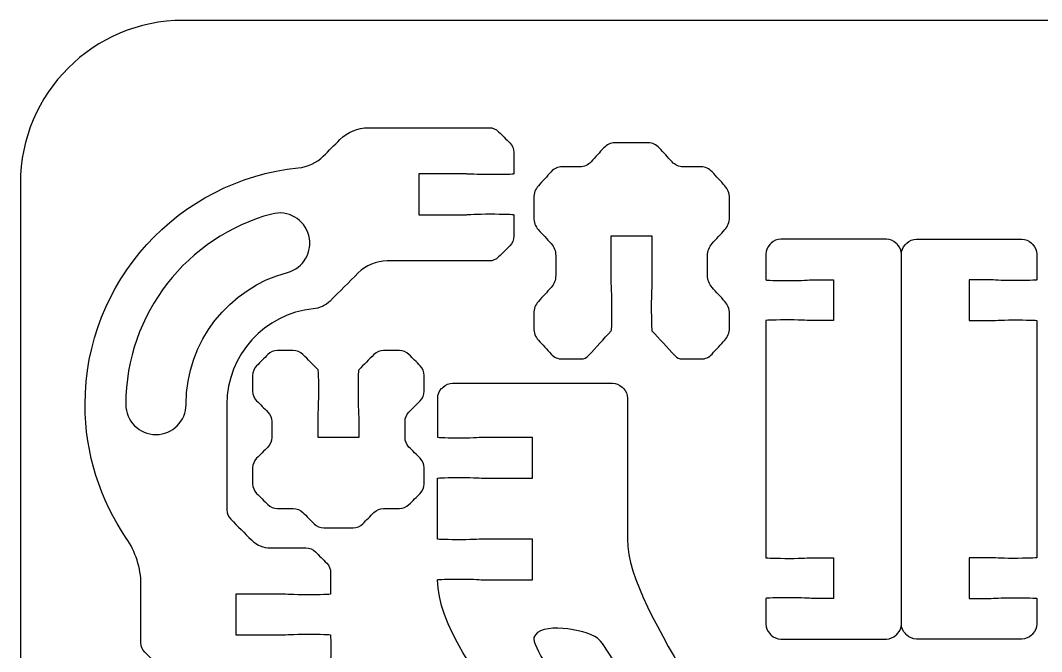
# Model space of a CAD drawing. Extents: x 0 to 265, y 230 to 450.
# Drawn here: x 135 to 210.3, y 403.4 to 450 of the extents above; entities that cross this region are included whole.
import ezdxf

# ---------------------------------------------------------------- set-up
doc = ezdxf.new("R2010")
doc.units = 0
doc.header["$MEASUREMENT"] = 0
doc.layers.add('DEFAULT', color=18, linetype='CONTINUOUS')

msp = doc.modelspace()

# ---------------------------------------------------------------- linework, layer by layer
at = {"layer": 'DEFAULT', "color": 1}
for points, knots in [([(253, 230), (217.667, 230), (182.333, 230), (147, 230), (140.373, 230), (135, 235.372), (135, 242), (135, 307.333), (135, 372.667), (135, 438), (135, 444.628), (140.373, 450), (147, 450), (182.333, 450), (217.667, 450), (253, 450), (259.627, 450), (265, 444.628), (265, 438), (265, 372.667), (265, 307.333), (265, 242), (265, 235.372), (259.627, 230), (253, 230)], [0, 0, 0, 0, 300.472, 300.472, 300.472, 301.472, 301.472, 301.472, 857.062, 857.062, 857.062, 858.062, 858.062, 858.062, 1158.534, 1158.534, 1158.534, 1159.534, 1159.534, 1159.534, 1715.124, 1715.124, 1715.124, 1716.124, 1716.124, 1716.124, 1716.124]), ([(157.852, 429.296), (158.544, 429.988), (159.236, 430.681), (159.928, 431.373), (160.491, 431.937), (161.254, 432.253), (162.05, 432.253), (164.56, 432.253), (167.07, 432.253), (169.579, 432.253), (169.844, 432.253), (170.099, 432.359), (170.286, 432.546), (170.562, 432.822), (170.839, 433.099), (171.115, 433.375), (171.302, 433.562), (171.408, 433.817), (171.408, 434.082), (171.408, 434.611), (171.408, 435.139), (171.404, 435.668), (171.404, 435.696), (170.621, 435.721), (169.655, 435.721), (168.688, 435.721), (167.997, 435.668), (167.905, 435.668), (166.738, 435.668), (165.572, 435.668), (164.405, 435.668), (164.405, 436.669), (164.405, 437.669), (164.405, 438.67), (165.572, 438.67), (166.738, 438.67), (167.905, 438.67), (167.997, 438.67), (168.688, 438.621), (169.655, 438.621), (170.621, 438.621), (171.404, 438.642), (171.404, 438.67), (171.404, 439.199), (171.404, 439.728), (171.404, 440.256), (171.404, 440.522), (171.299, 440.776), (171.112, 440.963), (170.835, 441.24), (170.559, 441.516), (170.283, 441.792), (170.095, 441.98), (169.841, 442.085), (169.576, 442.085), (166.614, 442.085), (163.653, 442.085), (160.691, 442.085), (159.896, 442.085), (159.133, 441.769), (158.57, 441.206), (158.163, 440.799), (157.755, 440.392), (157.348, 439.984), (156.852, 439.489), (156.197, 439.191), (155.499, 439.12), (146.664, 438.215), (139.771, 430.75), (139.771, 421.673), (139.771, 418.015), (140.892, 414.619), (142.806, 411.809), (143.495, 410.797), (143.891, 409.614), (143.891, 408.39), (143.891, 406.955), (143.891, 405.52), (143.891, 404.085), (143.891, 403.82), (143.997, 403.566), (144.184, 403.378), (144.6, 402.962), (145.016, 402.546), (145.432, 402.13), (145.995, 401.567), (146.758, 401.251), (147.554, 401.251), (150.391, 401.251), (153.227, 401.251), (156.064, 401.251), (156.329, 401.251), (156.583, 401.356), (156.771, 401.544), (157.047, 401.82), (157.324, 402.096), (157.6, 402.373), (157.787, 402.56), (157.893, 402.815), (157.893, 403.08), (157.893, 403.608), (157.893, 404.137), (157.889, 404.666), (157.889, 404.694), (157.106, 404.719), (156.14, 404.719), (155.173, 404.719), (154.482, 404.666), (154.39, 404.666), (153.223, 404.666), (152.057, 404.666), (150.89, 404.666), (150.89, 405.667), (150.89, 406.667), (150.89, 407.668), (152.057, 407.668), (153.223, 407.668), (154.39, 407.668), (154.482, 407.668), (155.173, 407.619), (156.14, 407.619), (157.106, 407.619), (157.889, 407.64), (157.889, 407.668), (157.889, 408.197), (157.889, 408.725), (157.889, 409.254), (157.889, 409.519), (157.784, 409.774), (157.597, 409.961), (157.32, 410.237), (157.044, 410.514), (156.768, 410.79), (156.58, 410.977), (156.326, 411.083), (156.061, 411.083), (155.194, 411.083), (154.327, 411.083), (153.461, 411.083), (152.931, 411.083), (152.422, 411.293), (152.047, 411.668), (151.539, 412.176), (151.03, 412.684), (150.521, 413.192), (150.333, 413.38), (150.227, 413.635), (150.227, 413.901), (150.23, 416.491), (150.232, 419.082), (150.234, 421.673), (150.234, 425.345), (153.031, 428.367), (156.61, 428.719), (157.079, 428.765), (157.52, 428.963), (157.852, 429.296)], [0, 0, 0, 0, 8.324769, 8.324769, 8.324769, 9.324769, 9.324769, 9.324769, 30.665769, 30.665769, 30.665769, 31.665769, 31.665769, 31.665769, 34.989171, 34.989171, 34.989171, 35.989171, 35.989171, 35.989171, 40.495171, 40.495171, 40.495171, 41.495171, 41.495171, 41.495171, 42.495171, 42.495171, 42.495171, 52.415171, 52.415171, 52.415171, 60.925171, 60.925171, 60.925171, 70.845171, 70.845171, 70.845171, 71.845171, 71.845171, 71.845171, 72.845171, 72.845171, 72.845171, 77.341171, 77.341171, 77.341171, 78.341171, 78.341171, 78.341171, 81.664573, 81.664573, 81.664573, 82.664573, 82.664573, 82.664573, 107.848573, 107.848573, 107.848573, 108.848573, 108.848573, 108.848573, 113.747408, 113.747408, 113.747408, 114.747408, 114.747408, 114.747408, 115.747408, 115.747408, 115.747408, 116.747408, 116.747408, 116.747408, 117.747408, 117.747408, 117.747408, 129.950408, 129.950408, 129.950408, 130.950408, 130.950408, 130.950408, 135.95531, 135.95531, 135.95531, 136.95531, 136.95531, 136.95531, 161.07931, 161.07931, 161.07931, 162.07931, 162.07931, 162.07931, 165.402712, 165.402712, 165.402712, 166.402712, 166.402712, 166.402712, 170.908712, 170.908712, 170.908712, 171.908712, 171.908712, 171.908712, 172.908712, 172.908712, 172.908712, 182.828712, 182.828712, 182.828712, 191.338712, 191.338712, 191.338712, 201.258712, 201.258712, 201.258712, 202.258712, 202.258712, 202.258712, 203.258712, 203.258712, 203.258712, 207.754712, 207.754712, 207.754712, 208.754712, 208.754712, 208.754712, 212.078114, 212.078114, 212.078114, 213.078114, 213.078114, 213.078114, 220.448114, 220.448114, 220.448114, 221.448114, 221.448114, 221.448114, 227.563175, 227.563175, 227.563175, 228.563175, 228.563175, 228.563175, 250.596183, 250.596183, 250.596183, 251.596183, 251.596183, 251.596183, 252.596183, 252.596183, 252.596183, 252.596183]), ([(185.7, 432.649), (185.7, 432.161), (185.7, 431.673), (185.7, 431.185), (185.7, 430.854), (185.82, 430.536), (186.032, 430.3), (186.347, 429.955), (186.662, 429.611), (186.978, 429.266), (187.193, 429.03), (187.313, 428.716), (187.313, 428.384), (187.313, 428.022), (187.313, 427.66), (187.313, 427.298), (187.313, 426.97), (187.193, 426.652), (186.981, 426.419), (186.665, 426.074), (186.348, 425.728), (186.032, 425.382), (185.82, 425.149), (185.531, 425.019), (185.231, 425.019), (184.762, 425.019), (184.293, 425.019), (183.824, 425.019), (183.619, 425.019), (183.425, 425.107), (183.28, 425.266), (182.719, 425.88), (182.159, 426.493), (181.598, 427.107), (181.569, 427.107), (181.548, 427.89), (181.548, 428.857), (181.548, 429.824), (181.598, 430.515), (181.598, 430.607), (181.598, 431.773), (181.598, 432.94), (181.598, 434.106), (180.597, 434.106), (179.596, 434.106), (178.596, 434.106), (178.596, 432.94), (178.596, 431.773), (178.596, 430.607), (178.596, 430.515), (178.648, 429.824), (178.648, 428.857), (178.648, 427.89), (178.624, 427.107), (178.596, 427.107), (178.036, 426.493), (177.476, 425.88), (176.916, 425.266), (176.772, 425.107), (176.574, 425.019), (176.369, 425.019), (175.9, 425.019), (175.431, 425.019), (174.962, 425.019), (174.662, 425.019), (174.373, 425.149), (174.161, 425.382), (173.846, 425.727), (173.531, 426.071), (173.216, 426.416), (173, 426.652), (172.881, 426.97), (172.881, 427.301), (172.881, 427.662), (172.881, 428.023), (172.881, 428.384), (172.881, 428.716), (173, 429.03), (173.216, 429.266), (173.531, 429.611), (173.846, 429.955), (174.161, 430.3), (174.373, 430.536), (174.493, 430.854), (174.493, 431.185), (174.493, 431.674), (174.493, 432.164), (174.493, 432.653), (174.493, 432.981), (174.373, 433.298), (174.161, 433.531), (173.845, 433.876), (173.528, 434.22), (173.212, 434.565), (173, 434.801), (172.881, 435.115), (172.881, 435.447), (172.881, 435.936), (172.881, 436.425), (172.881, 436.914), (172.881, 437.246), (173, 437.564), (173.216, 437.8), (173.531, 438.144), (173.846, 438.489), (174.161, 438.834), (174.373, 439.066), (174.662, 439.197), (174.962, 439.197), (175.408, 439.197), (175.853, 439.197), (176.299, 439.197), (176.599, 439.197), (176.892, 439.327), (177.103, 439.564), (177.418, 439.909), (177.734, 440.255), (178.049, 440.601), (178.264, 440.834), (178.553, 440.964), (178.857, 440.964), (179.682, 440.964), (180.508, 440.964), (181.333, 440.964), (181.636, 440.964), (181.926, 440.834), (182.141, 440.597), (182.456, 440.253), (182.771, 439.908), (183.086, 439.564), (183.302, 439.327), (183.591, 439.197), (183.891, 439.197), (184.336, 439.197), (184.782, 439.197), (185.228, 439.197), (185.531, 439.197), (185.82, 439.066), (186.036, 438.83), (186.35, 438.487), (186.664, 438.143), (186.978, 437.8), (187.189, 437.564), (187.313, 437.246), (187.313, 436.914), (187.313, 436.425), (187.313, 435.936), (187.313, 435.447), (187.313, 435.115), (187.193, 434.801), (186.978, 434.565), (186.662, 434.22), (186.347, 433.876), (186.032, 433.531), (185.82, 433.298), (185.7, 432.981), (185.7, 432.649)], [1, 1, 1, 1, 5.15, 5.15, 5.15, 6.15, 6.15, 6.15, 10.120806, 10.120806, 10.120806, 11.120806, 11.120806, 11.120806, 14.200806, 14.200806, 14.200806, 15.200806, 15.200806, 15.200806, 19.18574, 19.18574, 19.18574, 20.18574, 20.18574, 20.18574, 24.17574, 24.17574, 24.17574, 25.17574, 25.17574, 25.17574, 32.2469, 32.2469, 32.2469, 33.2469, 33.2469, 33.2469, 34.2469, 34.2469, 34.2469, 44.1669, 44.1669, 44.1669, 52.6769, 52.6769, 52.6769, 62.5969, 62.5969, 62.5969, 63.5969, 63.5969, 63.5969, 64.5969, 64.5969, 64.5969, 71.661318, 71.661318, 71.661318, 72.661318, 72.661318, 72.661318, 76.651318, 76.651318, 76.651318, 77.651318, 77.651318, 77.651318, 81.622124, 81.622124, 81.622124, 82.622124, 82.622124, 82.622124, 85.692124, 85.692124, 85.692124, 86.692124, 86.692124, 86.692124, 90.66293, 90.66293, 90.66293, 91.66293, 91.66293, 91.66293, 95.82293, 95.82293, 95.82293, 96.82293, 96.82293, 96.82293, 100.800492, 100.800492, 100.800492, 101.800492, 101.800492, 101.800492, 105.960492, 105.960492, 105.960492, 106.960492, 106.960492, 106.960492, 110.931298, 110.931298, 110.931298, 111.931298, 111.931298, 111.931298, 115.721298, 115.721298, 115.721298, 116.721298, 116.721298, 116.721298, 120.699488, 120.699488, 120.699488, 121.699488, 121.699488, 121.699488, 128.719488, 128.719488, 128.719488, 129.719488, 129.719488, 129.719488, 133.690294, 133.690294, 133.690294, 134.690294, 134.690294, 134.690294, 138.480294, 138.480294, 138.480294, 139.480294, 139.480294, 139.480294, 143.436972, 143.436972, 143.436972, 144.436972, 144.436972, 144.436972, 148.596972, 148.596972, 148.596972, 149.596972, 149.596972, 149.596972, 153.567778, 153.567778, 153.567778, 154.567778, 154.567778, 154.567778, 154.567778]), ([(156.277, 434.14), (156.595, 432.952), (155.889, 431.731), (154.7, 431.41), (150.4, 430.26), (147.228, 426.33), (147.228, 421.673), (147.228, 420.442), (146.23, 419.444), (144.999, 419.444), (143.768, 419.444), (142.773, 420.442), (142.773, 421.673), (142.773, 428.387), (147.348, 434.056), (153.547, 435.717), (154.736, 436.038), (155.956, 435.329), (156.277, 434.14)], [1, 1, 1, 1, 2, 2, 2, 3, 3, 3, 4, 4, 4, 5, 5, 5, 6, 6, 6, 7, 7, 7, 7]), ([(200, 432.749), (200, 423.654), (200, 414.559), (200, 405.463), (200, 405.198), (199.895, 404.944), (199.707, 404.756), (199.672, 404.721), (199.637, 404.686), (199.601, 404.651), (199.414, 404.463), (199.16, 404.358), (198.894, 404.358), (196.299, 404.358), (193.703, 404.358), (191.108, 404.358), (190.843, 404.358), (190.588, 404.463), (190.401, 404.651), (190.366, 404.686), (190.33, 404.721), (190.295, 404.756), (190.108, 404.944), (190.002, 405.198), (190.002, 405.463), (190.002, 406.094), (190.002, 406.725), (190.002, 407.356), (190.002, 407.385), (190.786, 407.406), (191.752, 407.406), (192.719, 407.406), (193.167, 407.356), (193.502, 407.356), (194.002, 407.356), (194.501, 407.356), (195.001, 407.356), (195.001, 408.357), (195.001, 409.358), (195.001, 410.358), (194.501, 410.358), (194.002, 410.358), (193.502, 410.358), (193.167, 410.358), (192.719, 410.309), (191.752, 410.309), (190.786, 410.309), (190.002, 410.33), (190.002, 410.358), (190.002, 416.19), (190.002, 422.022), (190.002, 427.854), (190.002, 427.882), (190.786, 427.903), (191.752, 427.903), (192.719, 427.903), (193.167, 427.854), (193.502, 427.854), (194.002, 427.854), (194.501, 427.854), (195.001, 427.854), (195.001, 428.854), (195.001, 429.855), (195.001, 430.856), (194.501, 430.856), (194.002, 430.856), (193.502, 430.856), (193.167, 430.856), (192.719, 430.807), (191.752, 430.807), (190.786, 430.807), (190.002, 430.828), (190.002, 430.856), (190.002, 431.487), (190.002, 432.118), (190.002, 432.749), (190.002, 433.014), (190.108, 433.269), (190.295, 433.456), (190.33, 433.491), (190.366, 433.526), (190.401, 433.562), (190.588, 433.749), (190.843, 433.855), (191.108, 433.855), (193.703, 433.855), (196.299, 433.855), (198.894, 433.855), (199.16, 433.855), (199.414, 433.749), (199.601, 433.562), (199.637, 433.526), (199.672, 433.491), (199.707, 433.456), (199.895, 433.269), (200, 433.014), (200, 432.749)], [1, 1, 1, 1, 78.345, 78.345, 78.345, 79.345, 79.345, 79.345, 79.769264, 79.769264, 79.769264, 80.769264, 80.769264, 80.769264, 102.841264, 102.841264, 102.841264, 103.841264, 103.841264, 103.841264, 104.265528, 104.265528, 104.265528, 105.265528, 105.265528, 105.265528, 110.631528, 110.631528, 110.631528, 111.631528, 111.631528, 111.631528, 112.631528, 112.631528, 112.631528, 116.881528, 116.881528, 116.881528, 125.391528, 125.391528, 125.391528, 129.641528, 129.641528, 129.641528, 130.641528, 130.641528, 130.641528, 131.641528, 131.641528, 131.641528, 181.234528, 181.234528, 181.234528, 182.234528, 182.234528, 182.234528, 183.234528, 183.234528, 183.234528, 187.484528, 187.484528, 187.484528, 195.994528, 195.994528, 195.994528, 200.244528, 200.244528, 200.244528, 201.244528, 201.244528, 201.244528, 202.244528, 202.244528, 202.244528, 207.610528, 207.610528, 207.610528, 208.610528, 208.610528, 208.610528, 209.034792, 209.034792, 209.034792, 210.034792, 210.034792, 210.034792, 232.106792, 232.106792, 232.106792, 233.106792, 233.106792, 233.106792, 233.531056, 233.531056, 233.531056, 234.531056, 234.531056, 234.531056, 234.531056]), ([(200, 432.749), (200, 433.014), (200.106, 433.269), (200.293, 433.456), (200.328, 433.491), (200.363, 433.527), (200.399, 433.562), (200.586, 433.749), (200.84, 433.855), (201.106, 433.855), (203.701, 433.855), (206.297, 433.855), (208.892, 433.855), (209.157, 433.855), (209.412, 433.749), (209.599, 433.562), (209.634, 433.527), (209.67, 433.491), (209.705, 433.456), (209.892, 433.269), (209.998, 433.014), (209.998, 432.749), (209.998, 432.118), (209.998, 431.487), (209.998, 430.856), (209.998, 430.828), (209.215, 430.807), (208.248, 430.807), (207.281, 430.807), (206.833, 430.856), (206.498, 430.856), (205.998, 430.856), (205.499, 430.856), (204.999, 430.856), (204.999, 429.855), (204.999, 428.854), (204.999, 427.854), (205.499, 427.854), (205.998, 427.854), (206.498, 427.854), (206.833, 427.854), (207.281, 427.903), (208.248, 427.903), (209.215, 427.903), (209.998, 427.882), (209.998, 427.854), (209.998, 422.022), (209.998, 416.19), (209.998, 410.358), (209.998, 410.33), (209.215, 410.309), (208.248, 410.309), (207.281, 410.309), (206.833, 410.358), (206.498, 410.358), (205.998, 410.358), (205.499, 410.358), (204.999, 410.358), (204.999, 409.358), (204.999, 408.357), (204.999, 407.356), (205.499, 407.356), (205.998, 407.356), (206.498, 407.356), (206.833, 407.356), (207.281, 407.406), (208.248, 407.406), (209.215, 407.406), (209.998, 407.385), (209.998, 407.356), (209.998, 406.725), (209.998, 406.094), (209.998, 405.463), (209.998, 405.198), (209.892, 404.944), (209.705, 404.756), (209.67, 404.721), (209.634, 404.686), (209.599, 404.651), (209.412, 404.463), (209.157, 404.358), (208.892, 404.358), (206.297, 404.358), (203.701, 404.358), (201.106, 404.358), (200.84, 404.358), (200.586, 404.463), (200.399, 404.651), (200.363, 404.686), (200.328, 404.721), (200.293, 404.756), (200.106, 404.944), (200, 405.198), (200, 405.463)], [0, 0, 0, 0, 1, 1, 1, 1.423558, 1.423558, 1.423558, 2.423558, 2.423558, 2.423558, 24.495558, 24.495558, 24.495558, 25.495558, 25.495558, 25.495558, 25.919115, 25.919115, 25.919115, 26.919115, 26.919115, 26.919115, 32.285115, 32.285115, 32.285115, 33.285115, 33.285115, 33.285115, 34.285115, 34.285115, 34.285115, 38.535115, 38.535115, 38.535115, 47.045115, 47.045115, 47.045115, 51.295115, 51.295115, 51.295115, 52.295115, 52.295115, 52.295115, 53.295115, 53.295115, 53.295115, 102.888115, 102.888115, 102.888115, 103.888115, 103.888115, 103.888115, 104.888115, 104.888115, 104.888115, 109.138115, 109.138115, 109.138115, 117.648115, 117.648115, 117.648115, 121.898115, 121.898115, 121.898115, 122.898115, 122.898115, 122.898115, 123.898115, 123.898115, 123.898115, 129.264115, 129.264115, 129.264115, 130.264115, 130.264115, 130.264115, 130.688379, 130.688379, 130.688379, 131.688379, 131.688379, 131.688379, 153.760379, 153.760379, 153.760379, 154.760379, 154.760379, 154.760379, 155.184643, 155.184643, 155.184643, 156.184643, 156.184643, 156.184643, 156.184643]), ([(153.548, 419.229), (153.548, 419.62), (153.548, 420.011), (153.548, 420.401), (153.548, 420.666), (153.443, 420.921), (153.256, 421.108), (152.979, 421.385), (152.703, 421.661), (152.427, 421.937), (152.239, 422.125), (152.134, 422.379), (152.134, 422.644), (152.134, 423.034), (152.134, 423.423), (152.134, 423.812), (152.134, 424.078), (152.239, 424.332), (152.427, 424.52), (152.703, 424.796), (152.979, 425.072), (153.256, 425.348), (153.443, 425.536), (153.697, 425.641), (153.963, 425.641), (154.353, 425.641), (154.744, 425.641), (155.135, 425.641), (155.4, 425.641), (155.654, 425.536), (155.842, 425.348), (156.215, 424.975), (156.589, 424.601), (156.963, 424.227), (157.001, 424.189), (157.013, 423.444), (157.013, 422.477), (157.013, 421.51), (156.963, 420.819), (156.963, 420.727), (156.963, 420.228), (156.963, 419.728), (156.963, 419.228), (157.964, 419.228), (158.965, 419.228), (159.965, 419.228), (159.965, 419.728), (159.965, 420.228), (159.965, 420.727), (159.965, 420.819), (159.913, 421.51), (159.913, 422.477), (159.913, 423.444), (159.928, 424.189), (159.965, 424.227), (160.339, 424.601), (160.713, 424.975), (161.087, 425.348), (161.275, 425.536), (161.529, 425.641), (161.794, 425.641), (162.184, 425.641), (162.573, 425.641), (162.963, 425.641), (163.228, 425.641), (163.482, 425.536), (163.67, 425.348), (163.946, 425.072), (164.222, 424.796), (164.499, 424.52), (164.686, 424.332), (164.791, 424.078), (164.791, 423.812), (164.791, 423.423), (164.791, 423.034), (164.791, 422.644), (164.791, 422.379), (164.686, 422.125), (164.499, 421.937), (164.222, 421.661), (163.946, 421.385), (163.67, 421.108), (163.482, 420.921), (163.377, 420.666), (163.377, 420.401), (163.377, 420.011), (163.377, 419.62), (163.377, 419.229), (163.377, 418.964), (163.482, 418.71), (163.67, 418.522), (163.946, 418.246), (164.222, 417.97), (164.499, 417.693), (164.686, 417.506), (164.791, 417.251), (164.791, 416.986), (164.791, 416.596), (164.791, 416.205), (164.791, 415.815), (164.791, 415.549), (164.686, 415.295), (164.499, 415.107), (164.222, 414.831), (163.946, 414.555), (163.67, 414.279), (163.482, 414.091), (163.228, 413.986), (162.963, 413.986), (162.573, 413.986), (162.184, 413.986), (161.794, 413.986), (161.529, 413.986), (161.275, 413.88), (161.087, 413.693), (160.811, 413.417), (160.535, 413.14), (160.258, 412.864), (160.071, 412.676), (159.817, 412.571), (159.551, 412.571), (158.827, 412.571), (158.102, 412.571), (157.378, 412.571), (157.112, 412.571), (156.858, 412.676), (156.671, 412.864), (156.394, 413.14), (156.118, 413.417), (155.842, 413.693), (155.654, 413.88), (155.4, 413.986), (155.135, 413.986), (154.744, 413.986), (154.353, 413.986), (153.963, 413.986), (153.697, 413.986), (153.443, 414.091), (153.256, 414.279), (152.979, 414.555), (152.703, 414.831), (152.427, 415.107), (152.239, 415.295), (152.134, 415.549), (152.134, 415.815), (152.134, 416.205), (152.134, 416.596), (152.134, 416.986), (152.134, 417.251), (152.239, 417.506), (152.427, 417.693), (152.703, 417.97), (152.979, 418.246), (153.256, 418.522), (153.443, 418.71), (153.548, 418.964), (153.548, 419.229)], [1, 1, 1, 1, 4.322, 4.322, 4.322, 5.322, 5.322, 5.322, 8.645402, 8.645402, 8.645402, 9.645402, 9.645402, 9.645402, 12.956402, 12.956402, 12.956402, 13.956402, 13.956402, 13.956402, 17.279097, 17.279097, 17.279097, 18.279097, 18.279097, 18.279097, 21.601097, 21.601097, 21.601097, 22.601097, 22.601097, 22.601097, 27.097589, 27.097589, 27.097589, 28.097589, 28.097589, 28.097589, 29.097589, 29.097589, 29.097589, 33.347589, 33.347589, 33.347589, 41.857589, 41.857589, 41.857589, 46.107589, 46.107589, 46.107589, 47.107589, 47.107589, 47.107589, 48.107589, 48.107589, 48.107589, 52.604081, 52.604081, 52.604081, 53.604081, 53.604081, 53.604081, 56.916081, 56.916081, 56.916081, 57.916081, 57.916081, 57.916081, 61.238776, 61.238776, 61.238776, 62.238776, 62.238776, 62.238776, 65.549776, 65.549776, 65.549776, 66.549776, 66.549776, 66.549776, 69.873178, 69.873178, 69.873178, 70.873178, 70.873178, 70.873178, 74.195178, 74.195178, 74.195178, 75.195178, 75.195178, 75.195178, 78.518579, 78.518579, 78.518579, 79.518579, 79.518579, 79.518579, 82.840579, 82.840579, 82.840579, 83.840579, 83.840579, 83.840579, 87.163274, 87.163274, 87.163274, 88.163274, 88.163274, 88.163274, 91.475274, 91.475274, 91.475274, 92.475274, 92.475274, 92.475274, 95.798676, 95.798676, 95.798676, 96.798676, 96.798676, 96.798676, 102.960676, 102.960676, 102.960676, 103.960676, 103.960676, 103.960676, 107.284078, 107.284078, 107.284078, 108.284078, 108.284078, 108.284078, 111.606078, 111.606078, 111.606078, 112.606078, 112.606078, 112.606078, 115.928773, 115.928773, 115.928773, 116.928773, 116.928773, 116.928773, 120.250773, 120.250773, 120.250773, 121.250773, 121.250773, 121.250773, 124.574175, 124.574175, 124.574175, 125.574175, 125.574175, 125.574175, 125.574175]), ([(174.552, 364.089), (173.446, 362.998), (172.878, 361.473), (172.878, 359.92), (172.878, 351.942), (172.878, 343.965), (172.878, 335.987), (172.878, 335.722), (172.773, 335.468), (172.585, 335.28), (172.253, 334.947), (171.92, 334.615), (171.587, 334.282), (171.4, 334.095), (171.294, 333.84), (171.294, 333.575), (171.294, 330.268), (171.294, 326.962), (171.294, 323.655), (171.294, 323.39), (171.4, 323.135), (171.587, 322.948), (171.961, 322.574), (172.335, 322.2), (172.709, 321.826), (172.716, 321.794), (173.496, 321.777), (174.462, 321.777), (175.429, 321.777), (175.877, 321.823), (176.212, 321.826), (176.711, 321.826), (177.209, 321.826), (177.708, 321.826), (177.709, 320.825), (177.71, 319.825), (177.711, 318.824), (177.21, 318.823), (176.709, 318.822), (176.208, 318.82), (175.877, 318.82), (175.429, 318.873), (174.462, 318.873), (173.492, 318.873), (172.709, 318.849), (172.709, 318.824), (172.335, 318.45), (171.961, 318.076), (171.587, 317.702), (171.4, 317.515), (171.294, 317.26), (171.294, 316.995), (171.294, 312.335), (171.294, 307.674), (171.294, 303.014), (171.294, 302.749), (171.189, 302.494), (171.001, 302.307), (170.725, 302.031), (170.449, 301.754), (170.172, 301.478), (169.985, 301.291), (169.88, 301.036), (169.88, 300.771), (169.88, 299.294), (169.88, 297.817), (169.88, 296.34), (169.88, 294.484), (169.143, 292.704), (167.831, 291.392), (166.496, 290.056), (165.161, 288.72), (163.826, 287.384), (163.142, 286.7), (163.142, 285.596), (163.826, 284.908), (164.507, 284.231), (165.615, 284.227), (166.299, 284.911), (167.082, 285.695), (168.349, 285.695), (169.128, 284.908), (169.908, 284.128), (169.904, 282.865), (169.128, 282.082), (168.384, 281.338), (167.714, 280.812), (167.714, 279.242), (167.721, 279.211), (168.497, 279.193), (169.463, 279.193), (170.43, 279.193), (170.878, 279.239), (171.213, 279.242), (171.712, 279.241), (172.21, 279.24), (172.709, 279.239), (172.71, 278.239), (172.711, 277.24), (172.712, 276.24), (172.213, 276.24), (171.713, 276.24), (171.213, 276.24), (170.878, 276.237), (170.43, 276.29), (169.463, 276.29), (168.539, 276.29), (167.784, 276.268), (167.714, 276.24), (167.714, 275.764), (167.714, 275.288), (167.714, 274.811), (167.714, 273.22), (168.345, 271.696), (169.467, 270.571), (171.325, 268.712), (173.183, 266.852), (175.041, 264.993), (175.228, 264.806), (175.482, 264.701), (175.746, 264.701), (175.796, 264.701), (175.846, 264.701), (175.897, 264.701), (176.162, 264.701), (176.416, 264.806), (176.604, 264.994), (177.121, 265.511), (177.638, 266.028), (178.156, 266.546), (178.156, 266.588), (177.623, 267.153), (176.956, 267.816), (176.275, 268.5), (175.923, 268.782), (175.686, 269.022), (175.332, 269.375), (174.978, 269.728), (174.624, 270.081), (175.332, 270.789), (176.04, 271.496), (176.748, 272.204), (177.102, 271.85), (177.456, 271.496), (177.81, 271.142), (178.043, 270.906), (178.329, 270.557), (179.009, 269.869), (179.68, 269.206), (180.237, 268.677), (180.283, 268.677), (180.966, 269.36), (181.65, 270.043), (182.333, 270.727), (182.52, 270.914), (182.625, 271.168), (182.625, 271.432), (182.625, 271.481), (182.625, 271.531), (182.625, 271.58), (182.625, 271.848), (182.52, 272.102), (182.333, 272.289), (181.086, 273.537), (179.84, 274.784), (178.593, 276.032), (178.029, 276.593), (177.715, 277.355), (177.715, 278.152), (177.715, 278.516), (177.715, 278.879), (177.715, 279.242), (177.715, 286.671), (179.172, 285.989), (179.182, 292.659), (179.184, 293.676), (179.915, 294.586), (180.924, 294.713), (182.144, 294.866), (183.183, 293.918), (183.183, 292.729), (183.183, 291.868), (182.636, 291.134), (181.874, 290.856), (180.96, 290.521), (180.491, 289.505), (180.826, 288.591), (181.123, 287.779), (181.962, 287.271), (182.774, 287.466), (185.067, 288.009), (186.682, 290.252), (186.679, 292.729), (186.679, 299.054), (182.71, 300.896), (182.71, 309.242), (182.71, 310.105), (182.71, 310.968), (182.71, 311.83), (182.71, 312.096), (182.815, 312.35), (183.003, 312.537), (183.279, 312.814), (183.555, 313.09), (183.832, 313.366), (184.019, 313.554), (184.125, 313.808), (184.124, 314.074), (184.123, 317.381), (184.122, 320.687), (184.121, 323.994), (184.121, 324.26), (184.016, 324.514), (183.828, 324.701), (183.454, 325.075), (183.081, 325.449), (182.707, 325.823), (182.7, 325.851), (181.923, 325.872), (180.96, 325.872), (179.99, 325.872), (179.546, 325.827), (179.207, 325.823), (178.708, 325.823), (178.21, 325.823), (177.711, 325.823), (177.711, 326.823), (177.711, 327.822), (177.711, 328.822), (178.21, 328.822), (178.708, 328.822), (179.207, 328.822), (179.542, 328.829), (179.994, 328.772), (180.96, 328.772), (181.923, 328.772), (182.71, 328.8), (182.71, 328.825), (183.084, 329.199), (183.458, 329.573), (183.832, 329.947), (184.019, 330.134), (184.125, 330.389), (184.125, 330.654), (184.124, 339.297), (184.123, 347.939), (184.122, 356.582), (184.121, 358.734), (184.991, 360.794), (186.528, 362.302), (188.356, 364.096), (189.307, 366.603), (189.307, 369.165), (189.307, 375.245), (189.307, 381.324), (189.307, 387.404), (189.307, 396.234), (179.786, 405.942), (179.789, 411.728), (179.786, 412.377), (179.786, 420.228), (179.789, 422.131), (179.789, 422.396), (179.684, 422.649), (179.496, 422.837), (179.462, 422.872), (179.427, 422.907), (179.392, 422.941), (179.204, 423.13), (178.948, 423.236), (178.681, 423.236), (174.751, 423.236), (170.822, 423.236), (166.892, 423.236), (166.627, 423.236), (166.374, 423.13), (166.187, 422.944), (166.151, 422.908), (166.116, 422.873), (166.08, 422.837), (165.893, 422.65), (165.787, 422.396), (165.787, 422.128), (165.787, 421.162), (165.787, 420.197), (165.787, 419.232), (165.794, 419.203), (166.574, 419.182), (167.537, 419.179), (168.504, 419.182), (168.948, 419.232), (169.287, 419.232), (170.452, 419.232), (171.618, 419.232), (172.783, 419.232), (172.784, 418.231), (172.785, 417.23), (172.786, 416.229), (171.62, 416.229), (170.453, 416.229), (169.287, 416.229), (168.952, 416.229), (168.504, 416.279), (167.534, 416.279), (166.567, 416.275), (165.784, 416.258), (165.784, 416.226), (165.784, 414.728), (165.784, 413.23), (165.784, 411.731), (165.791, 411.7), (166.571, 411.682), (167.537, 411.682), (168.504, 411.682), (168.952, 411.731), (169.287, 411.731), (170.453, 411.731), (171.62, 411.731), (172.786, 411.731), (172.786, 410.731), (172.786, 409.73), (172.786, 408.729), (171.619, 408.729), (170.451, 408.729), (169.283, 408.729), (168.952, 408.729), (168.504, 408.779), (167.537, 408.779), (166.567, 408.779), (165.784, 408.754), (165.784, 408.729), (165.784, 402.365), (177.69, 391.909), (177.69, 388.907), (177.701, 388.879), (178.48, 388.857), (179.44, 388.854), (180.406, 388.857), (180.855, 388.907), (181.19, 388.907), (181.691, 388.907), (182.192, 388.907), (182.692, 388.907), (182.691, 387.906), (182.69, 386.905), (182.689, 385.905), (182.19, 385.905), (181.692, 385.905), (181.193, 385.905), (180.855, 385.905), (180.406, 385.954), (179.44, 385.95), (178.477, 385.954), (177.694, 385.936), (177.694, 385.905), (177.32, 385.531), (176.946, 385.157), (176.572, 384.783), (176.384, 384.595), (176.279, 384.341), (176.279, 384.076), (176.278, 378.788), (176.277, 373.499), (176.276, 368.211), (176.275, 366.662), (175.655, 365.177), (174.552, 364.089)], [1, 1, 1, 1, 2, 2, 2, 69.84, 69.84, 69.84, 70.84, 70.84, 70.84, 74.84081, 74.84081, 74.84081, 75.84081, 75.84081, 75.84081, 103.95881, 103.95881, 103.95881, 104.95881, 104.95881, 104.95881, 109.454595, 109.454595, 109.454595, 110.454595, 110.454595, 110.454595, 111.454595, 111.454595, 111.454595, 115.694595, 115.694595, 115.694595, 124.204601, 124.204601, 124.204601, 128.464613, 128.464613, 128.464613, 129.464613, 129.464613, 129.464613, 130.464613, 130.464613, 130.464613, 134.961812, 134.961812, 134.961812, 135.961812, 135.961812, 135.961812, 175.593812, 175.593812, 175.593812, 176.593812, 176.593812, 176.593812, 179.917214, 179.917214, 179.917214, 180.917214, 180.917214, 180.917214, 193.477214, 193.477214, 193.477214, 194.477214, 194.477214, 194.477214, 210.536317, 210.536317, 210.536317, 211.536317, 211.536317, 211.536317, 212.536317, 212.536317, 212.536317, 213.536317, 213.536317, 213.536317, 214.536317, 214.536317, 214.536317, 215.536317, 215.536317, 215.536317, 216.536317, 216.536317, 216.536317, 217.536317, 217.536317, 217.536317, 221.776328, 221.776328, 221.776328, 230.276334, 230.276334, 230.276334, 234.526334, 234.526334, 234.526334, 235.526334, 235.526334, 235.526334, 236.526334, 236.526334, 236.526334, 240.576334, 240.576334, 240.576334, 241.576334, 241.576334, 241.576334, 263.930809, 263.930809, 263.930809, 264.930809, 264.930809, 264.930809, 265.356809, 265.356809, 265.356809, 266.356809, 266.356809, 266.356809, 272.579349, 272.579349, 272.579349, 273.579349, 273.579349, 273.579349, 274.579349, 274.579349, 274.579349, 278.829066, 278.829066, 278.829066, 287.342632, 287.342632, 287.342632, 291.599415, 291.599415, 291.599415, 292.599415, 292.599415, 292.599415, 293.599415, 293.599415, 293.599415, 301.818824, 301.818824, 301.818824, 302.818824, 302.818824, 302.818824, 303.238824, 303.238824, 303.238824, 304.238824, 304.238824, 304.238824, 319.236561, 319.236561, 319.236561, 320.236561, 320.236561, 320.236561, 323.326561, 323.326561, 323.326561, 324.326561, 324.326561, 324.326561, 325.326561, 325.326561, 325.326561, 326.326561, 326.326561, 326.326561, 327.326561, 327.326561, 327.326561, 328.326561, 328.326561, 328.326561, 329.326561, 329.326561, 329.326561, 330.336561, 330.336561, 330.336561, 331.336561, 331.336561, 331.336561, 338.672561, 338.672561, 338.672561, 339.672561, 339.672561, 339.672561, 342.994548, 342.994548, 342.994548, 343.994548, 343.994548, 343.994548, 372.11555, 372.11555, 372.11555, 373.11555, 373.11555, 373.11555, 377.612749, 377.612749, 377.612749, 378.612749, 378.612749, 378.612749, 379.612749, 379.612749, 379.612749, 383.852749, 383.852749, 383.852749, 392.352749, 392.352749, 392.352749, 396.592749, 396.592749, 396.592749, 397.592749, 397.592749, 397.592749, 398.592749, 398.592749, 398.592749, 403.089241, 403.089241, 403.089241, 404.089241, 404.089241, 404.089241, 477.585241, 477.585241, 477.585241, 478.585241, 478.585241, 478.585241, 479.585241, 479.585241, 479.585241, 531.286241, 531.286241, 531.286241, 532.286241, 532.286241, 532.286241, 533.286241, 533.286241, 533.286241, 534.286241, 534.286241, 534.286241, 534.704849, 534.704849, 534.704849, 535.704849, 535.704849, 535.704849, 569.124849, 569.124849, 569.124849, 570.124849, 570.124849, 570.124849, 570.553355, 570.553355, 570.553355, 571.553355, 571.553355, 571.553355, 579.763355, 579.763355, 579.763355, 580.763355, 580.763355, 580.763355, 581.763355, 581.763355, 581.763355, 591.673355, 591.673355, 591.673355, 600.183361, 600.183361, 600.183361, 610.103361, 610.103361, 610.103361, 611.103361, 611.103361, 611.103361, 612.103361, 612.103361, 612.103361, 624.843361, 624.843361, 624.843361, 625.843361, 625.843361, 625.843361, 626.843361, 626.843361, 626.843361, 636.763361, 636.763361, 636.763361, 645.273361, 645.273361, 645.273361, 655.203361, 655.203361, 655.203361, 656.203361, 656.203361, 656.203361, 657.203361, 657.203361, 657.203361, 658.203361, 658.203361, 658.203361, 659.203361, 659.203361, 659.203361, 660.203361, 660.203361, 660.203361, 664.463361, 664.463361, 664.463361, 672.973367, 672.973367, 672.973367, 677.213367, 677.213367, 677.213367, 678.213367, 678.213367, 678.213367, 679.213367, 679.213367, 679.213367, 683.710566, 683.710566, 683.710566, 684.710566, 684.710566, 684.710566, 729.681567, 729.681567, 729.681567, 730.681567, 730.681567, 730.681567, 730.681567]), ([(177.591, 404.415), (178.456, 403.801), (183.723, 394.16), (183.253, 393.168), (182.957, 392.54), (181.19, 393.101), (181.045, 393.172), (179.754, 393.786), (172.55, 403.441), (172.892, 404.478), (173.277, 405.632), (176.604, 405.113), (177.591, 404.415)], [1, 1, 1, 1, 2, 2, 2, 3, 3, 3, 4, 4, 4, 5, 5, 5, 5])]:
    msp.add_open_spline(points, degree=3, knots=knots, dxfattribs=at)

doc.saveas('drawing.dxf')
